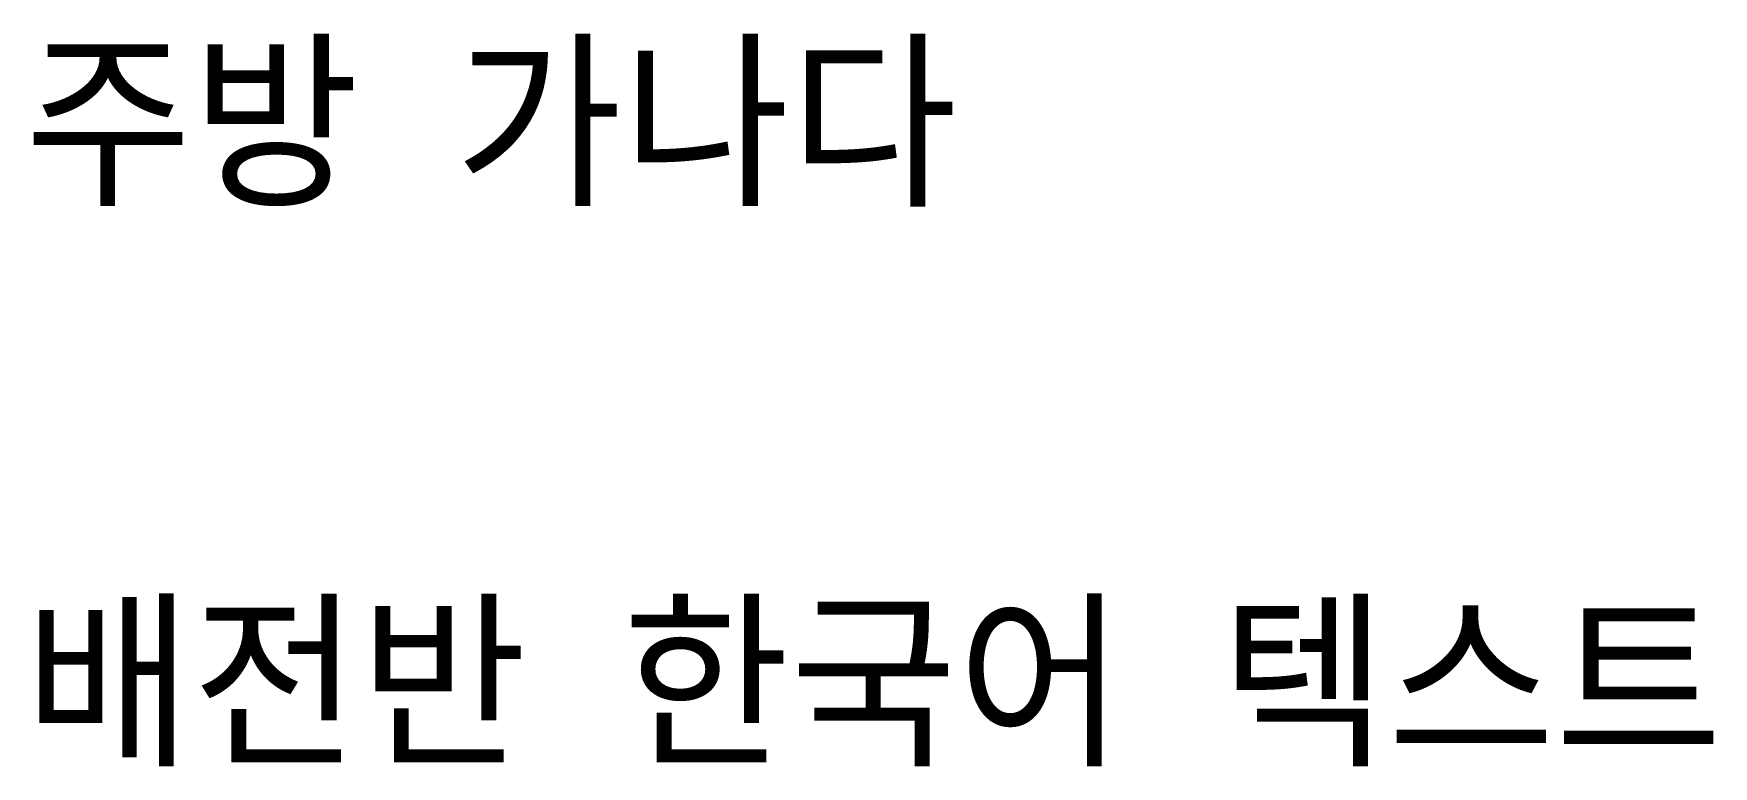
# Model space of a CAD drawing. Extents: x 0.2 to 30.1, y -0.3 to 12.8.
import ezdxf

# ---------------------------------------------------------------- set-up
doc = ezdxf.new("R2010")
doc.units = 0

msp = doc.modelspace()

# ---------------------------------------------------------------- texts
for s, p in [('주방 가나다', (0, 10)), ('배전반 한국어 텍스트', (0, 0))]:
    msp.add_text(s, height=2.5).set_placement(p)

doc.saveas('drawing.dxf')
